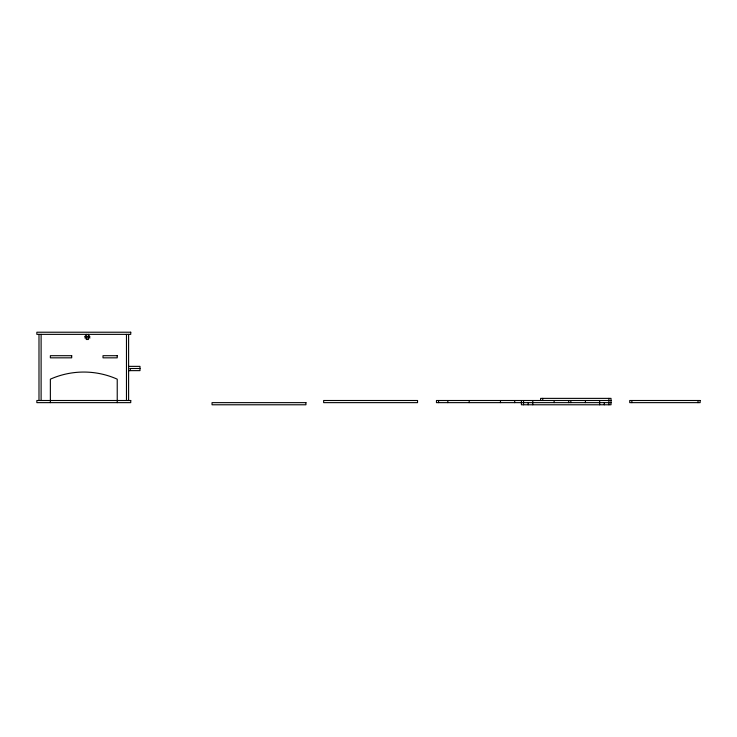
<?xml version="1.0" encoding="UTF-8"?>
<svg xmlns="http://www.w3.org/2000/svg" width="737" height="737" viewBox="0 0 737 737"><rect width="100%" height="100%" fill="white"/><g stroke="black" fill="none" stroke-linecap="round" stroke-linejoin="round"><path stroke-width="1.11" d="M130.385 369.421L129.869 370.683M84.81 336.496L89.896 336.496M84.792 337.915L90.052 337.915M128.606 366.363L139.984 366.363L139.984 370.637L128.606 370.637M129.749 368.5L139.984 368.5M611.028 400.504L436.461 400.504L436.461 402.642L611.028 402.642M698.013 400.504L698.013 402.642M631.867 400.504L631.867 402.642M608.891 398.376L608.891 404.779M604.266 402.642L604.266 404.779M599.651 400.504L599.651 404.779M585.418 400.504L585.418 402.642M570.843 400.504L570.843 402.642M568.706 400.504L568.706 402.642M554.123 400.504L554.123 402.642M542.745 398.376L542.745 400.504M540.608 400.504L540.608 398.376L611.028 398.376L611.028 404.779L521.4 404.779L521.4 400.504M532.787 400.504L532.787 404.779M528.162 402.642L528.162 404.779M523.537 400.504L523.537 404.779M514.702 400.504L514.702 402.642M500.478 400.504L500.478 402.642M469.183 400.504L469.183 402.642M447.838 400.504L447.838 402.642M438.589 400.504L438.589 402.642M128.606 334.358L128.606 400.504M126.469 334.358L126.469 400.504M117.229 402.642L117.229 379.168A82.12 82.12 0 0 0 50.365 379.168L50.365 402.642M88.422 334.358L88.422 335.777L89.343 335.777L89.343 337.362L88.422 337.362L88.422 339.49L86.284 339.49L86.284 337.362L85.363 337.362L85.363 335.796L86.284 335.796L86.284 334.358M41.115 334.358L41.115 400.504M38.987 334.358L38.987 400.504M130.744 332.221L36.85 332.221L36.85 334.358L130.744 334.358L130.744 332.221M71.701 355.695L50.365 355.695L50.365 357.832L71.701 357.832L71.701 355.695M117.229 355.695L103.005 355.695L103.005 357.832L117.229 357.832L117.229 355.695M130.744 400.504L36.85 400.504L36.85 402.642L130.744 402.642L130.744 400.504M417.547 400.504L323.654 400.504L323.654 402.642L417.547 402.642L417.547 400.504M700.15 400.504L629.73 400.504L629.73 402.642L700.15 402.642L700.15 400.504M305.938 402.642L212.044 402.642L212.044 404.779L305.938 404.779L305.938 402.642"/></g></svg>
